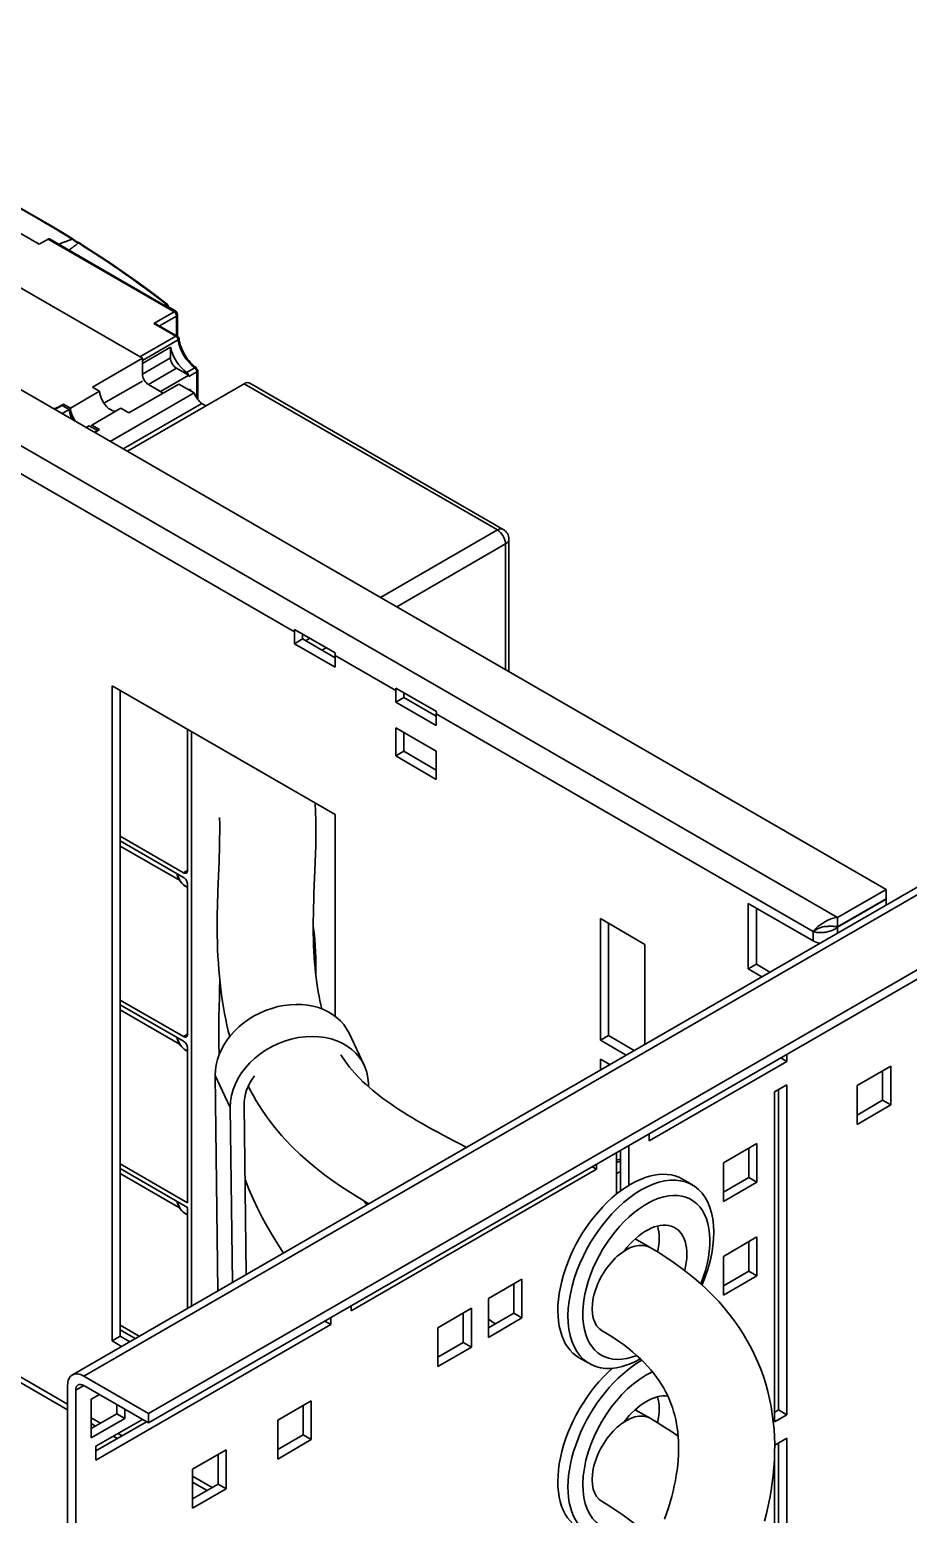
# Model space of a CAD drawing. Header units: millimetres. Extents: x -116965 to 323937, y 291661 to 566926.
# Drawn here: x -17663.4 to -17444.3, y 314131.2 to 314501.2 of the extents above; entities that cross this region are included whole.
import ezdxf

# ---------------------------------------------------------------- set-up
doc = ezdxf.new("R2010")
doc.units = ezdxf.units.MM
doc.layers.get('0').update_dxf_attribs({"lineweight": 18})
for name, color, linetype, lineweight in [('Symbols(Schneider)', 7, 'Continuous', 18), ('Visible Edges(Schneider)', 7, 'Continuous', 35), ('Visible Tangent Edges(Schneider)', 7, 'Continuous', 35)]:
    doc.layers.add(name, color=color, linetype=linetype, lineweight=lineweight)
doc.styles.add('schneder_1', font='micross.ttf')
doc.dimstyles.new('estilo_Schneider$7', dxfattribs={"dimscale": 5, "dimtxt": 3, "dimasz": 3, "dimexe": 2, "dimexo": 1, "dimgap": 0.3, "dimtad": 1, "dimtoh": 1, "dimrnd": 1e-08, "dimzin": 12, "dimtxsty": 'schneder_1', "dimblk": 'Filled-1', "dimcen": 0.09, "dimdle": 10, "dimclrd": 7, "dimclre": 7, "dimclrt": 7, "dimadec": 1, "dimazin": 3, "dimtfac": 0.5, "dimtdec": 3, "dimtmove": 0, "dimatfit": 3, "dimldrblk": 'Filled-1', "dimfxl": 1, "dimtolj": 1, "dimlwd": 15, "dimlwe": 25, "dimarcsym": 0})

# ---------------------------------------------------------------- blocks, each defined once
blk = doc.blocks.new('Filled-1')
at = {"color": 0}
for p, q in [((0, 0), (-1, 0.167)), ((-1, 0.167), (-1, -0.167)), ((-1, 0), (0, 0)), ((-1, -0.167), (0, 0))]:
    blk.add_line(p, q, dxfattribs=at)
at = {"color": 0, "flags": 128}
blk.add_lwpolyline([(-1, -0.167), (0, 0), (-1, 0.167), (-1, -0.167)], dxfattribs=at)
at = {"color": 0}
blk.add_solid([(-1, -0.167), (0, 0), (-1, 0.167), (-1, -0.167)], dxfattribs=at)

msp = doc.modelspace()

# ---------------------------------------------------------------- linework, layer by layer
at = {"layer": 'Visible Edges(Schneider)'}
for p, q in [((-17449.871435, 314286.95421), (-18057.983267, 314638.04774)), ((-17635.285027, 314419.315174), (-17721.34822, 314469.003782)), ((-17668.068389, 314451.827011), (-17660.997321, 314447.744528)), ((-17660.997321, 314447.744528), (-17658.774986, 314449.027594)), ((-17658.417843, 314449.062972), (-17627.002099, 314430.925084)), ((-17629.215276, 314432.76051), (-17629.669374, 314432.528194)), ((-17629.263572, 314432.423919), (-17627.045214, 314431.143149)), ((-17628.808204, 314432.405885), (-17628.808204, 314432.161012)), ((-17631.656077, 314427.779941), (-17626.599048, 314424.860264)), ((-17626.543941, 314430.131531), (-17626.543941, 314424.825585)), ((-17626.528171, 314430.247604), (-17626.528171, 314424.814551)), ((-17647.713355, 314412.139675), (-17635.285027, 314419.315174)), ((-17635.285027, 314418.033824), (-17628.268379, 314422.084888)), ((-17635.285027, 314415.395425), (-17635.285027, 314419.315174)), ((-17628.268379, 314419.458649), (-17628.268379, 314422.084888)), ((-17623.771431, 314415.112804), (-17626.753221, 314416.834342)), ((-17621.493178, 314416.26773), (-17621.493178, 314409.072874)), ((-17647.713355, 314412.139675), (-17645.94149, 314411.116688)), ((-17644.863131, 314408.128091), (-17635.288902, 314413.655774)), ((-17609.881147, 314412.986451), (-17639.023413, 314396.161156)), ((-17638.621982, 314405.724336), (-17626.193654, 314412.899835)), ((-17630.743253, 314411.031343), (-17633.77371, 314412.780978)), ((-17630.082736, 314410.654472), (-17633.769834, 314412.783216)), ((-17630.743253, 314411.031343), (-17623.722693, 314415.084665)), ((-17622.373913, 314410.694508), (-17626.193654, 314412.899835)), ((-17623.722693, 314415.084665), (-17623.771431, 314415.112804)), ((-17623.722693, 314415.084665), (-17623.722693, 314414.809701)), ((-17545.318043, 314376.677932), (-17608.452577, 314413.127962)), ((-17645.941502, 314411.116695), (-17653.21501, 314406.91732)), ((-17650.381217, 314408.553417), (-17650.381203, 314408.553419)), ((-17622.373913, 314410.694508), (-17643.284916, 314398.621536)), ((-17623.217616, 314411.293812), (-17623.621665, 314411.52708)), ((-17623.217616, 314411.181619), (-17623.217616, 314411.293812)), ((-17657.256738, 314406.688171), (-17656.552669, 314407.094668)), ((-17655.269849, 314407.578849), (-17657.064833, 314406.577362)), ((-17656.463733, 314407.043321), (-17656.552669, 314407.094668)), ((-17656.552669, 314407.094668), (-17656.552669, 314406.863625)), ((-17654.948492, 314407.918146), (-17656.463733, 314407.043321)), ((-17653.520032, 314406.568591), (-17655.284825, 314405.549687)), ((-17653.520016, 314406.568581), (-17655.269849, 314407.578849)), ((-17655.098635, 314405.657181), (-17655.09863, 314405.657167)), ((-17653.21501, 314406.91732), (-17654.948492, 314407.918146)), ((-17654.948492, 314407.393313), (-17654.948492, 314407.918146)), ((-17647.917853, 314402.692572), (-17640.644347, 314406.891949)), ((-17640.644347, 314406.891949), (-17638.621982, 314405.724336)), ((-17649.297271, 314402.09277), (-17648.542638, 314402.528458)), ((-17646.501079, 314401.349762), (-17648.542638, 314402.528458)), ((-17645.93389, 314401.547131), (-17647.917853, 314402.692572)), ((-17646.501079, 314401.349762), (-17647.255721, 314400.914081)), ((-17645.93389, 314401.547131), (-17647.143043, 314400.849026)), ((-17543.889172, 314341.235376), (-17543.889451, 314374.203586)), ((-17308.276764, 314364.804407), (-17652.738782, 314165.929169)), ((-17289.25718, 314355.189996), (-17633.719198, 314156.314757)), ((-17289.25718, 314352.857149), (-17633.719198, 314153.98191)), ((-17597.353706, 314348.191454), (-17597.353706, 314351.107513)), ((-17595.333401, 314349.357878), (-17597.353706, 314348.191454)), ((-17597.31132, 314351.715197), (-17587.209795, 314345.883078)), ((-17595.333401, 314350.573245), (-17595.333401, 314349.357878)), ((-17595.333401, 314349.357878), (-17587.252181, 314344.692183)), ((-17587.252181, 314342.359335), (-17597.353706, 314348.191454)), ((-17587.252181, 314345.275395), (-17587.252181, 314342.359335)), ((-17642.810571, 314174.394325), (-17642.810571, 314337.693641)), ((-17642.810571, 314337.693641), (-17587.252181, 314305.616989)), ((-17640.790266, 314336.527217), (-17640.790266, 314175.560748)), ((-17572.099893, 314333.611158), (-17572.099893, 314336.527217)), ((-17570.079588, 314334.777582), (-17572.099893, 314333.611158)), ((-17572.057507, 314337.134901), (-17561.955981, 314331.302782)), ((-17570.079588, 314335.992948), (-17570.079588, 314334.777582)), ((-17570.079588, 314334.777582), (-17561.998367, 314330.111887)), ((-17561.998367, 314327.779039), (-17572.099893, 314333.611158)), ((-17561.998367, 314330.695099), (-17561.998367, 314327.779039)), ((-17624.022953, 314291.678918), (-17624.02325, 314326.846776)), ((-17572.099893, 314320.197285), (-17572.099893, 314327.195828)), ((-17572.099893, 314327.195828), (-17561.998367, 314321.363709)), ((-17623.013097, 314326.263564), (-17623.01189, 314183.091998)), ((-17570.079588, 314326.029404), (-17570.079588, 314321.363709)), ((-17570.079588, 314321.363709), (-17572.099893, 314320.197285)), ((-17561.998367, 314314.365167), (-17572.099893, 314320.197285)), ((-17570.079588, 314321.363709), (-17561.998367, 314316.698014)), ((-17561.998367, 314321.363709), (-17561.998367, 314314.365167)), ((-17653.922249, 314157.198159), (-17909.656109, 314304.846172)), ((-17587.252181, 314305.616989), (-17587.252181, 314255.3537)), ((-17640.790266, 314300.192919), (-17625.033096, 314291.09569)), ((-17625.033086, 314289.92926), (-17640.790266, 314299.026495)), ((-17625.991872, 314289.208949), (-17640.790266, 314297.752752)), ((-17624.477874, 314287.704711), (-17624.376859, 314287.646391)), ((-17624.37685, 314287.646406), (-17624.022922, 314287.43765)), ((-17624.022609, 314250.853891), (-17624.022924, 314288.17963)), ((-17461.993266, 314279.955668), (-17449.871435, 314286.95421)), ((-17449.871435, 314286.95421), (-17449.871435, 314284.621363)), ((-17484.216621, 314267.125008), (-17484.216621, 314283.454939)), ((-17484.216621, 314283.454939), (-17468.054181, 314274.12355)), ((-17449.871435, 314284.621363), (-17461.993266, 314277.622821)), ((-17461.993266, 314277.506178), (-17449.871435, 314284.504721)), ((-17449.97245, 314284.563042), (-17449.871435, 314284.504721)), ((-17449.871435, 314284.504721), (-17449.871435, 314283.054686)), ((-17521.087189, 314249.337046), (-17521.087189, 314279.664062)), ((-17521.087189, 314279.664062), (-17509.975511, 314273.248732)), ((-17482.196316, 314282.288516), (-17482.196316, 314268.291431)), ((-17461.993266, 314279.955668), (-17461.993266, 314277.622821)), ((-17519.066884, 314278.497639), (-17519.066884, 314250.50347)), ((-17468.054181, 314276.456397), (-17466.953204, 314277.092047)), ((-17462.274071, 314277.668307), (-17461.993266, 314277.506184)), ((-17509.975511, 314273.248732), (-17509.975511, 314248.353581)), ((-17484.216621, 314267.125008), (-17482.196316, 314268.291431)), ((-17482.196316, 314268.291431), (-17478.819229, 314266.341669)), ((-17480.839534, 314265.175245), (-17484.216621, 314267.125008)), ((-17640.790266, 314259.36809), (-17625.032752, 314250.270662)), ((-17625.032742, 314249.104232), (-17640.790266, 314258.201666)), ((-17625.991916, 314248.383742), (-17640.790266, 314256.927648)), ((-17579.99514, 314243.111831), (-17583.760473, 314251.096184)), ((-17519.066884, 314250.50347), (-17521.087189, 314249.337046)), ((-17514.679645, 314245.637649), (-17521.087189, 314249.337046)), ((-17519.066884, 314250.50347), (-17512.659339, 314246.804072)), ((-17624.477941, 314246.879503), (-17624.376926, 314246.821181)), ((-17624.376907, 314246.821188), (-17624.022585, 314246.614795)), ((-17624.022255, 314208.862433), (-17624.022579, 314247.354602)), ((-17474.620172, 314245.837775), (-17474.620172, 314244.08814)), ((-17521.087189, 314241.938251), (-17521.087189, 314244.671352)), ((-17521.087189, 314244.671352), (-17518.720255, 314243.304801)), ((-17519.066884, 314243.504928), (-17519.066884, 314243.104675)), ((-17474.620172, 314244.08814), (-17508.965359, 314224.258937)), ((-17476.135401, 314244.962958), (-17474.620172, 314244.08814)), ((-17457.094026, 314238.051897), (-17448.70976, 314242.892556)), ((-17450.730065, 314234.377663), (-17450.730065, 314241.726132)), ((-17448.70976, 314242.892556), (-17448.70976, 314233.211239)), ((-17617.136433, 314240.596766), (-17616.454358, 314186.87799)), ((-17578.92503, 314238.548417), (-17578.915048, 314237.763294)), ((-17477.65063, 314236.506386), (-17474.620172, 314238.256021)), ((-17474.620172, 314238.256021), (-17474.620172, 314156.023151)), ((-17457.094026, 314228.370581), (-17457.094026, 314238.051897)), ((-17477.65063, 314154.273516), (-17477.65063, 314236.506386)), ((-17476.640477, 314157.189575), (-17476.640477, 314237.089598)), ((-17457.094026, 314230.703428), (-17450.730065, 314234.377663)), ((-17450.730065, 314234.377663), (-17448.70976, 314233.211239)), ((-17612.817068, 314188.977981), (-17613.371101, 314232.612413)), ((-17609.389211, 314190.957055), (-17609.926155, 314233.188779)), ((-17448.70976, 314233.211239), (-17457.094026, 314228.370581)), ((-17508.965359, 314224.258937), (-17508.965359, 314226.008573)), ((-17490.42906, 314218.805906), (-17482.044794, 314223.646565)), ((-17482.044794, 314223.646565), (-17482.044794, 314213.965248)), ((-17517.046579, 314211.027544), (-17517.046579, 314221.342878)), ((-17517.046579, 314219.487303), (-17516.036427, 314219.74121)), ((-17516.036427, 314211.807998), (-17516.036427, 314221.92609)), ((-17514.016122, 314223.092513), (-17514.016122, 314213.16981)), ((-17484.065099, 314215.131672), (-17484.065099, 314222.480141)), ((-17640.790266, 314218.543261), (-17624.022255, 314208.862433)), ((-17624.022245, 314207.696004), (-17640.790266, 314217.376837)), ((-17625.991891, 314207.559134), (-17640.790266, 314216.10298)), ((-17522.097342, 314217.229031), (-17583.211571, 314181.944715)), ((-17523.134656, 314217.827925), (-17522.097342, 314217.229031)), ((-17522.097342, 314218.426819), (-17522.097342, 314217.229031)), ((-17490.42906, 314209.12459), (-17490.42906, 314218.805906)), ((-17498.128521, 314213.285087), (-17500.653902, 314214.743116)), ((-17490.42906, 314211.457437), (-17484.065099, 314215.131672)), ((-17482.044794, 314213.965248), (-17490.42906, 314209.12459)), ((-17484.065099, 314215.131672), (-17482.044794, 314213.965248)), ((-17579.95069, 314209.269378), (-17579.298883, 314208.329743)), ((-17624.477902, 314206.054896), (-17624.376886, 314205.996575)), ((-17624.376898, 314205.996587), (-17624.022219, 314205.791913)), ((-17624.022032, 314182.508792), (-17624.022245, 314207.696004)), ((-17512.414654, 314199.835485), (-17508.692106, 314197.686272)), ((-17490.42906, 314195.477433), (-17482.044794, 314200.318091)), ((-17484.065099, 314191.803198), (-17484.065099, 314199.151667)), ((-17482.044794, 314200.318091), (-17482.044794, 314190.636774)), ((-17490.42906, 314185.796116), (-17490.42906, 314195.477433)), ((-17490.42906, 314188.128963), (-17484.065099, 314191.803198)), ((-17482.044794, 314190.636774), (-17490.42906, 314185.796116)), ((-17484.065099, 314191.803198), (-17482.044794, 314190.636774)), ((-17549.017907, 314184.97962), (-17540.633641, 314189.820278)), ((-17542.653946, 314181.305385), (-17542.653946, 314188.653854)), ((-17540.633641, 314189.820278), (-17540.633641, 314180.138961)), ((-17583.211571, 314181.944715), (-17583.211571, 314183.142502)), ((-17561.644814, 314177.689471), (-17553.260548, 314182.53013)), ((-17553.260548, 314182.53013), (-17553.260548, 314172.848813)), ((-17549.017907, 314175.298303), (-17549.017907, 314184.97962)), ((-17589.777562, 314179.351625), (-17588.262334, 314178.476807)), ((-17588.262334, 314180.226443), (-17588.262334, 314178.476807)), ((-17555.280853, 314174.015237), (-17555.280853, 314181.363706)), ((-17549.017909, 314179.843003), (-17547.285697, 314178.631267)), ((-17549.017907, 314177.63115), (-17542.653946, 314181.305385)), ((-17540.633641, 314180.138961), (-17549.017907, 314175.298303)), ((-17542.653946, 314181.305385), (-17540.633641, 314180.138961)), ((-17588.262334, 314178.476807), (-17646.851181, 314144.650521)), ((-17640.790266, 314175.560748), (-17642.810571, 314174.394325)), ((-17640.790266, 314178.301643), (-17636.0496, 314175.564672)), ((-17637.059763, 314174.981455), (-17640.790266, 314177.13522)), ((-17640.790266, 314175.560748), (-17638.423331, 314174.194198)), ((-17561.644814, 314168.008155), (-17561.644814, 314177.689471)), ((-17640.443636, 314173.027774), (-17642.810571, 314174.394325)), ((-17561.644814, 314170.341002), (-17555.280853, 314174.015237)), ((-17553.260548, 314172.848813), (-17561.644814, 314168.008155)), ((-17555.280853, 314174.015237), (-17553.260548, 314172.848813)), ((-17523.842807, 314168.746637), (-17526.368188, 314170.204667)), ((-17649.881639, 314165.646147), (-17633.719198, 314156.314757)), ((-17653.922249, 313991.241998), (-17653.922249, 314163.3133)), ((-17651.901944, 314162.146876), (-17651.901944, 313992.411493)), ((-17633.719198, 314153.98191), (-17649.881639, 314163.3133)), ((-17648.012857, 314159.90151), (-17645.992551, 314161.067934)), ((-17648.012857, 314150.220194), (-17648.012857, 314159.90151)), ((-17641.648896, 314156.227276), (-17641.648896, 314158.560123)), ((-17639.62859, 314157.393699), (-17639.62859, 314155.060852)), ((-17601.54584, 314154.652604), (-17593.161573, 314159.493262)), ((-17595.181879, 314150.978369), (-17595.181879, 314158.326838)), ((-17593.161573, 314159.493262), (-17593.161573, 314149.811945)), ((-17512.414654, 314157.261021), (-17508.692106, 314155.111807)), ((-17477.65063, 314156.606363), (-17476.640477, 314157.189575)), ((-17476.640477, 314157.189575), (-17474.620172, 314156.023151)), ((-17648.012857, 314152.553041), (-17641.648896, 314156.227276)), ((-17639.62859, 314155.060852), (-17648.012857, 314150.220194)), ((-17646.944762, 314153.169705), (-17648.012857, 314153.78637)), ((-17646.851181, 314148.149792), (-17635.234427, 314154.856728)), ((-17646.851181, 314146.983368), (-17634.224274, 314154.273516)), ((-17641.648896, 314156.227276), (-17639.62859, 314155.060852)), ((-17633.719198, 314156.314757), (-17633.719198, 314153.98191)), ((-17601.54584, 314144.971287), (-17601.54584, 314154.652604)), ((-17474.620172, 314156.023151), (-17477.65063, 314154.273516)), ((-17641.540446, 314150.049522), (-17642.550599, 314150.632734)), ((-17601.54584, 314147.304134), (-17595.181879, 314150.978369)), ((-17593.161573, 314149.811945), (-17601.54584, 314144.971287)), ((-17595.181879, 314150.978369), (-17593.161573, 314149.811945)), ((-17477.630473, 314148.453035), (-17474.620172, 314150.191033)), ((-17474.620172, 314150.191033), (-17474.620172, 314121.55403)), ((-17646.851181, 314144.650521), (-17646.851181, 314148.149792)), ((-17622.759043, 314142.405155), (-17614.374777, 314147.245813)), ((-17616.395082, 314138.73092), (-17616.395082, 314146.07939)), ((-17614.374777, 314147.245813), (-17614.374777, 314137.564497)), ((-17477.65063, 314126.237529), (-17477.65063, 314146.120498)), ((-17476.640477, 314124.740593), (-17476.640477, 314149.024609)), ((-17622.759043, 314132.723838), (-17622.759043, 314142.405155)), ((-17619.165567, 314137.13138), (-17622.759043, 314139.206074)), ((-17622.759043, 314135.056686), (-17616.395082, 314138.73092)), ((-17616.395082, 314138.73092), (-17614.374777, 314137.564497)), ((-17614.374777, 314137.564497), (-17622.759043, 314132.723838))]:
    msp.add_line(p, q, dxfattribs=at)
at = {"layer": 'Visible Edges(Schneider)', "flags": 128}
for points in [[(-17698.44335, 314472.959418), (-17695.361019, 314471.596835), (-17692.305382, 314470.215562), (-17689.276837, 314468.815787), (-17686.275784, 314467.397684), (-17683.302603, 314465.961439), (-17680.357692, 314464.507232), (-17677.441429, 314463.035259), (-17674.554191, 314461.545709), (-17671.69636, 314460.038777), (-17668.868303, 314458.514649), (-17666.070391, 314456.973532), (-17663.302993, 314455.415614), (-17660.566459, 314453.841109), (-17657.861155, 314452.250212), (-17655.187425, 314450.643133), (-17652.545622, 314449.02008)], [(-17652.750242, 314449.001689), (-17652.885011, 314448.957413), (-17653.020239, 314448.91234), (-17653.155939, 314448.866489), (-17653.292134, 314448.819871), (-17653.428833, 314448.772505), (-17653.566058, 314448.724403), (-17653.703829, 314448.675586), (-17653.842152, 314448.626076), (-17653.981052, 314448.575882), (-17654.120542, 314448.525021), (-17654.26064, 314448.47351), (-17654.401364, 314448.421365), (-17654.542727, 314448.36861), (-17654.684752, 314448.315247), (-17654.827445, 314448.261291), (-17654.970809, 314448.206755), (-17655.11486, 314448.151625), (-17655.259605, 314448.095911), (-17655.405045, 314448.039626), (-17655.551192, 314447.982758), (-17655.698057, 314447.925315), (-17655.845643, 314447.86731), (-17655.993956, 314447.808734), (-17656.143012, 314447.749597)], [(-17652.743649, 314449.004941), (-17652.733537, 314449.009653), (-17652.723369, 314449.014023), (-17652.713175, 314449.018037), (-17652.702966, 314449.021687), (-17652.69277, 314449.024967), (-17652.682611, 314449.027867), (-17652.672495, 314449.030386), (-17652.66246, 314449.032513), (-17652.652515, 314449.034241), (-17652.642687, 314449.035558), (-17652.632998, 314449.036466), (-17652.623461, 314449.036956), (-17652.614105, 314449.037016), (-17652.604951, 314449.036636), (-17652.596007, 314449.035805), (-17652.587278, 314449.034514), (-17652.578771, 314449.032739), (-17652.570483, 314449.030474), (-17652.562422, 314449.027705), (-17652.554586, 314449.024422), (-17652.546981, 314449.020609), (-17652.539606, 314449.016257), (-17652.532468, 314449.011351), (-17652.525564, 314449.00588)], [(-17652.525468, 314449.006014), (-17652.150615, 314448.70746), (-17651.774765, 314448.451095), (-17651.404413, 314448.240487), (-17651.045003, 314448.078195)], [(-17651.245529, 314448.058224), (-17651.331932, 314447.986647), (-17651.419485, 314447.915038), (-17651.508182, 314447.843373), (-17651.598004, 314447.77164), (-17651.688948, 314447.699804), (-17651.781, 314447.627851), (-17651.874149, 314447.555747), (-17651.96838, 314447.483489), (-17652.063687, 314447.411041), (-17652.160055, 314447.338387), (-17652.257472, 314447.265499), (-17652.355933, 314447.192363), (-17652.455424, 314447.118948), (-17652.555927, 314447.045239), (-17652.657443, 314446.971225), (-17652.759963, 314446.89689), (-17652.863484, 314446.822242), (-17652.968002, 314446.747269), (-17653.073509, 314446.671972), (-17653.179999, 314446.596346), (-17653.287475, 314446.520389), (-17653.395927, 314446.444094), (-17653.505349, 314446.367458), (-17653.61574, 314446.290481)], [(-17651.013592, 314448.062735), (-17651.020657, 314448.066947), (-17651.027932, 314448.070842), (-17651.035423, 314448.074421), (-17651.043134, 314448.077677), (-17651.051067, 314448.080605), (-17651.059231, 314448.083211), (-17651.06762, 314448.08549), (-17651.076248, 314448.08744), (-17651.085133, 314448.08901), (-17651.094286, 314448.090146), (-17651.103682, 314448.090854), (-17651.113298, 314448.091139), (-17651.123113, 314448.090993), (-17651.133099, 314448.090429), (-17651.143235, 314448.089445), (-17651.153498, 314448.088045), (-17651.163862, 314448.086232), (-17651.174309, 314448.084004), (-17651.184804, 314448.081375), (-17651.195339, 314448.07833), (-17651.205876, 314448.074887), (-17651.2164, 314448.071045), (-17651.226884, 314448.066803), (-17651.237304, 314448.062162)], [(-17651.013759, 314448.062425), (-17648.111182, 314446.21345), (-17645.249909, 314444.345112), (-17642.43041, 314442.457703), (-17639.653142, 314440.551538), (-17636.918566, 314438.626927), (-17634.227126, 314436.684177), (-17631.579261, 314434.723602), (-17628.975414, 314432.745526)], [(-17629.441199, 314432.495818), (-17629.449891, 314432.498128), (-17629.458593, 314432.500337), (-17629.467318, 314432.502455), (-17629.47607, 314432.504477), (-17629.484866, 314432.506412), (-17629.493707, 314432.508268), (-17629.502601, 314432.510044), (-17629.511563, 314432.511747), (-17629.520599, 314432.513377), (-17629.529717, 314432.514937), (-17629.538922, 314432.516425), (-17629.548226, 314432.517836), (-17629.557638, 314432.519171), (-17629.567158, 314432.520435), (-17629.576804, 314432.52161), (-17629.586579, 314432.52271), (-17629.59649, 314432.523721), (-17629.606535, 314432.524648), (-17629.616708, 314432.525488), (-17629.627007, 314432.526234), (-17629.637425, 314432.526881), (-17629.647962, 314432.527425), (-17629.658617, 314432.527865), (-17629.669375, 314432.528191)], [(-17629.263537, 314432.42398), (-17629.269782, 314432.42753), (-17629.276131, 314432.43104), (-17629.282583, 314432.434509), (-17629.289138, 314432.437932), (-17629.295805, 314432.441308), (-17629.302575, 314432.444644), (-17629.309453, 314432.447931), (-17629.316437, 314432.451174), (-17629.32353, 314432.454373), (-17629.330726, 314432.457521), (-17629.338026, 314432.460623), (-17629.345425, 314432.463671), (-17629.352922, 314432.466671), (-17629.360511, 314432.469612), (-17629.368196, 314432.472502), (-17629.375973, 314432.475335), (-17629.383841, 314432.478109), (-17629.391789, 314432.480829), (-17629.399828, 314432.483484), (-17629.407944, 314432.486079), (-17629.416145, 314432.488611), (-17629.424418, 314432.491079), (-17629.432772, 314432.493483), (-17629.441199, 314432.495818)], [(-17627.045221, 314431.143151), (-17626.837868, 314430.978868), (-17626.674095, 314430.760049), (-17626.566645, 314430.508878), (-17626.52818, 314430.247608)], [(-17626.543941, 314430.13153), (-17626.581206, 314430.384088), (-17626.669199, 314430.58825), (-17626.802007, 314430.766533), (-17627.002099, 314430.925083)], [(-17632.410002, 314427.973647), (-17632.373168, 314427.972326), (-17632.336695, 314427.970323), (-17632.300593, 314427.967651), (-17632.264886, 314427.964322), (-17632.229589, 314427.960351), (-17632.194713, 314427.955755), (-17632.160273, 314427.950549), (-17632.126293, 314427.944747), (-17632.09278, 314427.938358), (-17632.059749, 314427.931401), (-17632.027222, 314427.923895), (-17631.995209, 314427.915841), (-17631.963732, 314427.907262), (-17631.932801, 314427.89817), (-17631.902421, 314427.888556), (-17631.872613, 314427.878443), (-17631.843384, 314427.867825), (-17631.814746, 314427.856714), (-17631.78672, 314427.84511), (-17631.759303, 314427.833024), (-17631.732521, 314427.820454), (-17631.706378, 314427.807418), (-17631.68089, 314427.793915), (-17631.656069, 314427.779952)], [(-17626.148252, 314424.178956), (-17626.200846, 314424.386208), (-17626.289566, 314424.561863), (-17626.415819, 314424.719046), (-17626.59905, 314424.860264)], [(-17621.883588, 314417.017801), (-17622.266344, 314417.307759), (-17622.646118, 314417.63227), (-17623.019713, 314417.989116), (-17623.383948, 314418.375971), (-17623.735978, 314418.78998), (-17624.073095, 314419.228122), (-17624.392597, 314419.687335), (-17624.692105, 314420.164272), (-17624.969489, 314420.655389), (-17625.222635, 314421.157145), (-17625.449693, 314421.665843), (-17625.649209, 314422.177667), (-17625.819786, 314422.688779), (-17625.960209, 314423.195308), (-17626.069873, 314423.693332), (-17626.148252, 314424.178956)], [(-17621.70239, 314416.559336), (-17621.702896, 314416.567515), (-17621.703691, 314416.575593), (-17621.704784, 314416.5836), (-17621.706176, 314416.591528), (-17621.707881, 314416.599398), (-17621.709895, 314416.607213), (-17621.712236, 314416.614988), (-17621.714899, 314416.622722), (-17621.7179, 314416.630434), (-17621.721209, 314416.638084), (-17621.724817, 314416.645657), (-17621.728704, 314416.653124), (-17621.732842, 314416.660446), (-17621.73722, 314416.667607), (-17621.741811, 314416.674562), (-17621.746603, 314416.681301), (-17621.751574, 314416.687786), (-17621.756728, 314416.694032), (-17621.762075, 314416.700039), (-17621.767619, 314416.705826), (-17621.77337, 314416.711399), (-17621.779329, 314416.716764), (-17621.785504, 314416.721931), (-17621.7919, 314416.726914)], [(-17646.546572, 314401.193394), (-17646.544583, 314401.199788), (-17646.542599, 314401.20619), (-17646.540624, 314401.212597), (-17646.538659, 314401.219021), (-17646.536703, 314401.225456), (-17646.534752, 314401.2319), (-17646.532811, 314401.238354), (-17646.530879, 314401.244826), (-17646.528953, 314401.2513), (-17646.527036, 314401.257785), (-17646.525128, 314401.264287), (-17646.52323, 314401.270794), (-17646.521337, 314401.277316), (-17646.519454, 314401.283848), (-17646.51758, 314401.290392), (-17646.515711, 314401.296944), (-17646.513852, 314401.303507), (-17646.512002, 314401.310081), (-17646.510162, 314401.316667), (-17646.508327, 314401.323266), (-17646.506502, 314401.329871), (-17646.504686, 314401.336492), (-17646.502879, 314401.343125), (-17646.501078, 314401.34976)], [(-17592.180771, 314308.46249), (-17592.09351, 314306.296725), (-17592.043618, 314304.146985), (-17592.026403, 314302.016377), (-17592.037144, 314299.908073), (-17592.071064, 314297.825099), (-17592.12347, 314295.770562), (-17592.189605, 314293.747522), (-17592.264747, 314291.759106), (-17592.344195, 314289.808427), (-17592.423132, 314287.89849), (-17592.496896, 314286.032475), (-17592.560449, 314284.217119), (-17592.610755, 314282.459334), (-17592.646968, 314280.756273), (-17592.668229, 314279.104782), (-17592.673682, 314277.501708), (-17592.662488, 314275.943976), (-17592.633866, 314274.428474), (-17592.586922, 314272.952029), (-17592.522069, 314271.513867), (-17592.440694, 314270.115322), (-17592.343096, 314268.755778), (-17592.229555, 314267.434672), (-17592.100504, 314266.151488), (-17591.956116, 314264.905591), (-17591.796815, 314263.696469), (-17591.622891, 314262.5236), (-17591.434748, 314261.386394), (-17591.232751, 314260.284107), (-17591.017229, 314259.215836), (-17590.788528, 314258.180669), (-17590.546937, 314257.177684)], [(-17616.026379, 314304.866633), (-17615.99743, 314303.119322), (-17615.993798, 314301.342443), (-17616.011745, 314299.539356), (-17616.047717, 314297.713893), (-17616.159611, 314294.010847), (-17616.301388, 314290.263939), (-17616.444919, 314286.503694), (-17616.56213, 314282.760691), (-17616.602052, 314280.905227), (-17616.624826, 314279.065493), (-17616.62735, 314277.246082), (-17616.609816, 314275.454625), (-17616.572496, 314273.691856), (-17616.515157, 314271.957154), (-17616.437665, 314270.249838), (-17616.33973, 314268.569319), (-17616.221237, 314266.914909), (-17616.082013, 314265.286038), (-17615.921826, 314263.682041), (-17615.740445, 314262.10225), (-17615.537755, 314260.546018), (-17615.31335, 314259.012647), (-17615.066962, 314257.50189), (-17614.798398, 314256.013414), (-17614.507445, 314254.546942), (-17614.193815, 314253.102105), (-17613.857314, 314251.678704), (-17613.497674, 314250.27636)], [(-17468.054181, 314276.456402), (-17467.921109, 314276.616472), (-17467.775163, 314276.782925), (-17467.616273, 314276.954901), (-17467.444487, 314277.131435), (-17467.26058, 314277.310901), (-17467.064827, 314277.492228), (-17466.857379, 314277.674553), (-17466.638388, 314277.856944), (-17466.408, 314278.038516), (-17466.166365, 314278.218359), (-17465.9138, 314278.395473), (-17465.651979, 314278.567993), (-17465.381593, 314278.734839), (-17465.103017, 314278.895218), (-17464.816626, 314279.048314), (-17464.522792, 314279.193289), (-17464.221889, 314279.329373), (-17463.914398, 314279.455671), (-17463.601965, 314279.570944), (-17463.285418, 314279.674369), (-17462.965246, 314279.76529), (-17462.642646, 314279.842876), (-17462.318488, 314279.906522), (-17461.993266, 314279.955664)], [(-17592.673894, 314277.801797), (-17592.474913, 314276.150162), (-17592.319658, 314274.517243), (-17592.202234, 314272.905153), (-17592.114858, 314271.316874), (-17592.053194, 314269.753484), (-17592.014332, 314268.215018), (-17591.995402, 314266.70153), (-17591.993581, 314265.213049)], [(-17461.993266, 314277.506184), (-17462.198325, 314277.351484), (-17462.415047, 314277.205102), (-17462.642677, 314277.067263), (-17462.880465, 314276.938208), (-17463.127658, 314276.818184), (-17463.383505, 314276.707412), (-17463.646483, 314276.606443), (-17463.914781, 314276.515751), (-17464.187511, 314276.435368), (-17464.463786, 314276.365348), (-17464.742717, 314276.305745), (-17465.023419, 314276.256615), (-17465.304289, 314276.218095), (-17465.583329, 314276.190233), (-17465.859643, 314276.1729), (-17466.132345, 314276.165923), (-17466.400553, 314276.16915), (-17466.663381, 314276.182431), (-17466.919396, 314276.205568), (-17467.166739, 314276.238168), (-17467.404638, 314276.279885), (-17467.632344, 314276.330385), (-17467.849108, 314276.389328), (-17468.054181, 314276.456402)], [(-17465.187893, 314277.677052), (-17465.654475, 314277.605366), (-17466.11112, 314277.477526), (-17466.547162, 314277.302348), (-17466.953204, 314277.092051)], [(-17465.187894, 314277.677124), (-17465.181679, 314277.677649), (-17465.175447, 314277.678175), (-17465.169199, 314277.678702), (-17465.162936, 314277.67923), (-17465.156657, 314277.679759), (-17465.150362, 314277.680289), (-17465.144051, 314277.680799), (-17465.137724, 314277.681331), (-17465.131382, 314277.681843), (-17465.125023, 314277.682377), (-17465.118649, 314277.682891), (-17465.112259, 314277.683405), (-17465.105852, 314277.683921), (-17465.09943, 314277.684437), (-17465.092991, 314277.684933), (-17465.086536, 314277.685451), (-17465.080064, 314277.685971), (-17465.073577, 314277.686469), (-17465.067072, 314277.686969), (-17465.060551, 314277.68749), (-17465.054011, 314277.687991), (-17465.047455, 314277.688491), (-17465.040881, 314277.688969), (-17465.034288, 314277.689471)], [(-17461.993266, 314277.622829), (-17462.129481, 314277.646166), (-17462.26536, 314277.667048), (-17462.400878, 314277.685523), (-17462.536008, 314277.701705), (-17462.670724, 314277.715666), (-17462.805, 314277.727497), (-17462.93881, 314277.737269), (-17463.07213, 314277.745095), (-17463.204835, 314277.75105), (-17463.336345, 314277.755222), (-17463.466557, 314277.7577), (-17463.595463, 314277.758609), (-17463.723048, 314277.758077), (-17463.849304, 314277.756209), (-17463.974221, 314277.753108), (-17464.097785, 314277.748925), (-17464.219988, 314277.74372), (-17464.340817, 314277.737665), (-17464.460264, 314277.730818), (-17464.578318, 314277.723352), (-17464.694964, 314277.715328), (-17464.810045, 314277.706912), (-17464.923156, 314277.69825), (-17465.034288, 314277.689471)], [(-17615.992122, 314264.357389), (-17616.034538, 314262.18381), (-17616.089421, 314259.944478), (-17616.146336, 314257.653158), (-17616.194879, 314255.3236), (-17616.224686, 314252.969575), (-17616.225302, 314250.604771), (-17616.186325, 314248.242937), (-17616.097349, 314245.897867)], [(-17585.818475, 314245.734679), (-17584.751635, 314244.144887), (-17583.598305, 314242.620826), (-17582.349024, 314241.149181), (-17581.685483, 314240.428921), (-17580.994448, 314239.716903), (-17580.274724, 314239.011415), (-17579.525195, 314238.3109), (-17578.744645, 314237.613699), (-17577.931784, 314236.919069), (-17577.085976, 314236.226752), (-17576.206971, 314235.536003), (-17575.294402, 314234.846278), (-17574.34802, 314234.156875), (-17573.367477, 314233.467216), (-17572.352485, 314232.776624), (-17571.302754, 314232.08444), (-17570.217976, 314231.390065), (-17569.097823, 314230.692887), (-17567.9422, 314229.992271), (-17566.751588, 314229.287762), (-17565.526295, 314228.578604), (-17564.26659, 314227.863905), (-17562.972783, 314227.142977), (-17561.645143, 314226.414997), (-17560.283959, 314225.679175), (-17558.88952, 314224.934742), (-17557.462114, 314224.180932), (-17556.002032, 314223.416888), (-17554.509542, 314222.641832)], [(-17608.876067, 314237.939507), (-17608.23661, 314236.697158), (-17607.571952, 314235.477814), (-17606.882401, 314234.281607), (-17606.168188, 314233.10876), (-17605.429601, 314231.95933), (-17604.667085, 314230.833682), (-17603.881796, 314229.732217), (-17603.074464, 314228.654624), (-17602.245881, 314227.600558), (-17601.396779, 314226.56953), (-17600.527889, 314225.56125), (-17599.639983, 314224.575274), (-17597.810126, 314222.668674), (-17595.913122, 314220.84667), (-17593.955023, 314219.106061), (-17591.94155, 314217.440671), (-17589.87542, 314215.842547), (-17587.758675, 314214.30437), (-17585.593223, 314212.818809), (-17583.381145, 314211.378477), (-17581.124386, 314209.976045), (-17578.823948, 314208.603903)], [(-17609.690335, 314214.64109), (-17608.716034, 314212.224093), (-17607.675937, 314209.843392), (-17606.570601, 314207.499201), (-17605.401086, 314205.191529), (-17604.16851, 314202.919999), (-17602.873971, 314200.684243), (-17601.518528, 314198.483805), (-17600.103261, 314196.31833)], [(-17616.644362, 314201.842985), (-17616.652667, 314200.447838), (-17616.608892, 314199.046496)], [(-17508.692112, 314197.686267), (-17506.702762, 314196.502186), (-17504.774893, 314195.282207), (-17502.908717, 314194.026165), (-17501.104447, 314192.733803), (-17499.362351, 314191.404944), (-17497.682604, 314190.03931), (-17496.065552, 314188.636677), (-17494.511967, 314187.197224), (-17493.022637, 314185.721408), (-17491.59843, 314184.20975), (-17490.240174, 314182.662863), (-17488.948698, 314181.08118), (-17487.725505, 314179.465124), (-17486.571789, 314177.816053), (-17485.487782, 314176.135857), (-17484.473753, 314174.426628), (-17483.529933, 314172.690168), (-17482.656573, 314170.928623), (-17481.853924, 314169.143829), (-17481.122255, 314167.337789), (-17480.461797, 314165.51246), (-17479.872801, 314163.669856), (-17479.355517, 314161.811967), (-17478.909078, 314159.942053), (-17478.531828, 314158.062228), (-17478.222301, 314156.17376), (-17477.978996, 314154.277872), (-17477.800447, 314152.375877), (-17477.685172, 314150.468966), (-17477.631667, 314148.558405), (-17477.638449, 314146.645431), (-17477.704015, 314144.731333), (-17477.82692, 314142.817391), (-17478.005642, 314140.904729), (-17478.238591, 314138.994363), (-17478.52388, 314137.085827), (-17478.860188, 314135.17916), (-17479.246195, 314133.27449), (-17479.680534, 314131.372028), (-17480.161923, 314129.471813)], [(-17520.666384, 314176.946199), (-17519.229769, 314176.091273), (-17517.864673, 314175.227715), (-17516.569382, 314174.356314), (-17515.342201, 314173.477694), (-17514.181395, 314172.592611), (-17513.085326, 314171.701789), (-17512.052242, 314170.805882), (-17511.080427, 314169.905637), (-17510.168206, 314169.001755), (-17509.313863, 314168.094914), (-17508.515529, 314167.185904), (-17507.769833, 314166.275047), (-17507.074695, 314165.361387), (-17506.428456, 314164.443766), (-17505.82946, 314163.521118), (-17505.276108, 314162.592318), (-17504.766743, 314161.656166), (-17504.299688, 314160.711626), (-17503.873345, 314159.757508), (-17503.486095, 314158.792656), (-17503.136223, 314157.816012), (-17502.82215, 314156.826398), (-17502.542796, 314155.822101), (-17502.298527, 314154.80095), (-17502.089479, 314153.76198), (-17501.915805, 314152.704321), (-17501.777563, 314151.627095), (-17501.67485, 314150.529379), (-17501.6078, 314149.410294), (-17501.576491, 314148.268995), (-17501.581135, 314147.104558), (-17501.622463, 314145.916895), (-17501.700841, 314144.706349), (-17501.816521, 314143.4732), (-17501.969791, 314142.217792), (-17502.160883, 314140.940436), (-17502.390046, 314139.641478), (-17502.65757, 314138.321196), (-17502.963725, 314136.979945), (-17503.308741, 314135.618148), (-17503.6926, 314134.236773), (-17504.115109, 314132.836554), (-17504.576037, 314131.418137), (-17505.075152, 314129.982366)], [(-17508.692112, 314155.111785), (-17506.895992, 314154.046985), (-17505.128772, 314152.943674), (-17503.390761, 314151.802964), (-17501.682403, 314150.626024)], [(-17520.666384, 314134.371717), (-17518.879049, 314133.301911), (-17517.123235, 314132.175328), (-17515.400446, 314130.994038), (-17513.712144, 314129.7602), (-17512.059814, 314128.475825), (-17510.444978, 314127.143084), (-17508.869081, 314125.764034), (-17507.333645, 314124.340755)]]:
    msp.add_lwpolyline(points, dxfattribs=at)
at = {"layer": 'Visible Edges(Schneider)'}
for centre, radius, start, end in [((-17629.236775, 314432.405885), 0.428571, 0.00000085, 52.42028094), ((-17546.746593, 314374.203562), 2.857143, 0.00048329, 60.00048329)]:
    msp.add_arc(centre, radius, start, end, dxfattribs=at)
for centre, major_axis, ratio, start_param, end_param in [((-17658.774986, 314448.444383), (0.357143, 0.61859), 0.5773502694, 0, 0.7853981632), ((-17623.722693, 314420.916784), (-3.335714, 5.777627), 0.5773502692, 1.0560477409, 2.2420950888), ((-17626.75315, 314418.583936), (1.071429, -1.855769), 0.5773502692, 3.9270509629, 5.4977404898), ((-17624.328784, 314415.159628), (-0.428571, 0.742307), 0.5773502692, 4.3307612079, 5.3836877423), ((-17622.296978, 314416.435295), (0.41339, 0.582506), 0.5078636991, 5.5487052573, 7.1194801026), ((-17622.308479, 314416.326051), (0.428571, -0.742307), 0.5773502692, 0.7853981637, 2.2420950887), ((-17622.207464, 314416.26773), (0.714286, 0), 0.577350269, 5.4977871436, 7.0685834704), ((-17633.77371, 314414.530614), (-1.071429, 1.855769), 0.5773502692, 0.7923842594, 2.3561944905), ((-17609.881127, 314410.653592), (1.428551, 2.47437), 0.5773558925, 0, 0.7853932934), ((-17643.167706, 314409.6902), (1.964286, -3.402243), 0.5773502692, 3.9815605712, 5.3093642017), ((-17623.621677, 314411.060503), (0.285714, 0.494872), 0.5773502694, 5.4978385159, 7.2869746759), ((-17620.132575, 314410.743842), (1.785649, -3.092834), 0.5773502692, 4.405771744, 5.367988883), ((-17650.89801, 314405.230068), (1.857143, -3.216666), 0.5773502692, 3.9848261515, 4.7449454672), ((-17650.441226, 314405.490831), (-1.964286, 3.402243), 0.5773502692, 0.8399685697, 1.8079775388), ((-17643.167706, 314409.6902), (1.964286, -3.402243), 0.5773502692, 5.3093642017, 5.9292312743), ((-17620.132567, 314410.743909), (1.785692, -3.09291), 0.5773502692, 5.367988883, 5.812862629), ((-17650.441226, 314405.490831), (1.964286, -3.402243), 0.5773502692, 0.1644565545, 0.3539568028), ((-17594.323249, 314352.857149), (2.142857, 3.711537), 0.5773502692, 2.188746411, 2.3561944902), ((-17584.221723, 314347.02503), (-2.142857, -3.711537), 0.5773502692, 5.3303390646, 5.4977871438), ((-17569.069435, 314338.276853), (2.142857, 3.711537), 0.5773502692, 2.188746411, 2.3561944902), ((-17558.96791, 314332.444734), (-2.142857, -3.711537), 0.5773502692, 5.3303390646, 5.4977871438), ((-17618.490759, 314298.074763), (-5.987115, -10.370052), 0.5773520644, 5.7521759062, 6.2831853072), ((-17625.033106, 314292.262119), (0.714286, -1.237179), 0.5773502692, 5.4977968837, 7.0685932105), ((-17625.033076, 314288.762831), (-0.714286, 1.237179), 0.5773502692, 3.9270005569, 5.4977968837), ((-17465.023723, 314275.873185), (4.285714, 0), 0.5773502692, 3.926990817, 4.3911993717), ((-17599.911717, 314243.479436), (16.151244, 7.616748), 0.786228115, 0, 2.7972361278), ((-17618.490759, 314257.249515), (-5.987182, -10.370013), 0.577347737, 5.7521198482, 6.2831853072), ((-17625.032761, 314251.437091), (0.714286, -1.237179), 0.5773502692, 5.4977968837, 7.0685932105), ((-17625.032732, 314247.937803), (-0.714286, 1.237179), 0.5773502692, 3.9270005569, 5.4977968837), ((-17596.146385, 314235.495083), (-16.151244, -7.616748), 0.786228115, 2.8090002906, 5.9388287814), ((-17596.146385, 314235.495083), (-12.920996, -6.093399), 0.786228115, 5.3051040669, 5.9388431622), ((-17513.511045, 314192.473892), (-12.857143, -22.269225), 0.5773502692, 3.1415926536, 6.2831853072), ((-17510.985664, 314191.015862), (-12.857143, -22.269225), 0.5773502692, 1.778829143, 7.061204196), ((-17517.551655, 314194.806739), (12.857143, 22.269225), 0.5773502692, 0.7019680768, 0.7576168121), ((-17509.628486, 314190.232295), (-11.194947, -19.390216), 0.5773502692, 1.8143449642, 6.9167958131), ((-17618.490759, 314216.424932), (-5.987143, -10.370036), 0.5773502706, 5.7521526687, 6.2831853072), ((-17509.628486, 314190.232295), (7.142857, 12.371791), 0.5773502692, 5.1669092809, 7.6478625365), ((-17516.541503, 314194.223527), (-7.142857, -12.371791), 0.5773502692, 2.0746203936, 2.6364741332), ((-17510.985664, 314148.441398), (-12.857143, -22.269225), 0.5773502692, 3.913532157, 7.0745024022), ((-17649.881639, 314160.980452), (-2.857143, 4.948717), 0.5773502692, 5.4977871438, 7.0685834706), ((-17649.881639, 314160.980452), (-1.428571, 2.474358), 0.5773502692, 5.4977871438, 7.0685834706), ((-17513.511045, 314149.899427), (-12.857143, -22.269225), 0.5773502692, 4.1806436317, 6.2831853072), ((-17509.628486, 314147.657831), (-11.194947, -19.390216), 0.5773502692, 3.8321657128, 6.9294847064), ((-17509.628486, 314147.657831), (7.142857, 12.371791), 0.5773502692, 0.2257343817, 1.3646772293), ((-17516.541503, 314151.649063), (-7.142857, -12.371791), 0.5773502692, 2.0746976704, 2.6364741332)]:
    msp.add_ellipse(centre, major_axis=major_axis, ratio=ratio, start_param=start_param, end_param=end_param, dxfattribs=at)
at = {"layer": 'Visible Tangent Edges(Schneider)'}
for p, q in [((-18070.105097, 314631.049198), (-17461.993266, 314279.955668)), ((-17658.774986, 314449.027594), (-17627.359242, 314430.889706)), ((-17597.353706, 314351.107513), (-17764.028876, 314447.337467)), ((-17627.359242, 314430.889706), (-17632.410004, 314427.973647)), ((-17629.669374, 314432.528194), (-17627.246281, 314431.129221)), ((-17627.300978, 314431.097642), (-17627.246281, 314431.129221)), ((-17632.410004, 314427.973647), (-17626.956191, 314424.824886)), ((-17630.988612, 314427.39458), (-17626.75315, 314429.839925)), ((-17626.75315, 314429.839925), (-17626.75315, 314424.949235)), ((-17626.956191, 314424.824886), (-17635.89216, 314419.665702)), ((-17626.358035, 314423.892566), (-17635.285027, 314418.738565)), ((-17628.268379, 314419.458649), (-17635.285027, 314415.40769)), ((-17633.77371, 314412.780978), (-17626.753174, 314416.834314)), ((-17624.259779, 314415.815091), (-17622.239474, 314416.981515)), ((-17623.722693, 314414.809701), (-17621.702387, 314415.976124)), ((-17621.702387, 314415.976124), (-17621.702387, 314416.559336)), ((-17621.702387, 314415.976124), (-17621.702387, 314409.366093)), ((-17609.881147, 314412.986451), (-17546.746613, 314376.536421)), ((-17620.459433, 314408.041131), (-17640.029781, 314396.742183)), ((-17546.746613, 314376.536421), (-17575.889494, 314359.710771)), ((-17571.848884, 314357.377923), (-17544.726288, 314373.037161)), ((-17544.726288, 314373.037161), (-17544.726024, 314341.718533)), ((-17305.419621, 314364.521386), (-17649.881639, 314165.646147)), ((-17593.524777, 314349.529035), (-17594.577316, 314348.921351)), ((-17590.536706, 314346.588504), (-17589.484167, 314347.196188)), ((-17572.099893, 314336.527217), (-17587.252181, 314345.275395)), ((-17468.054181, 314276.456397), (-17561.998367, 314330.695099)), ((-17624.022953, 314291.678896), (-17625.033096, 314291.09569)), ((-17468.054181, 314274.12355), (-17468.054181, 314276.456397)), ((-17461.993266, 314277.506178), (-17461.993266, 314276.056144)), ((-17624.022609, 314250.853868), (-17625.032752, 314250.270662)), ((-17613.371101, 314232.612413), (-17617.136433, 314240.596766)), ((-17764.028876, 314222.217696), (-17653.922249, 314158.647605)), ((-17649.881639, 314163.3133), (-17651.901944, 314162.146876)), ((-17648.012857, 314155.235816), (-17645.689506, 314153.894428)), ((-17641.295342, 314151.357457), (-17640.28519, 314150.774245)), ((-17622.759043, 314140.655519), (-17617.910311, 314137.856103))]:
    msp.add_line(p, q, dxfattribs=at)
at = {"layer": 'Visible Tangent Edges(Schneider)', "flags": 128}
for points in [[(-17652.462598, 314448.825823), (-17652.831759, 314449.05476), (-17653.200356, 314449.282626), (-17653.568582, 314449.509571), (-17653.936631, 314449.73573), (-17654.304696, 314449.961242), (-17654.672976, 314450.186249), (-17655.041657, 314450.410876), (-17655.410935, 314450.63528), (-17655.780972, 314450.85955), (-17656.151778, 314451.08368), (-17656.523322, 314451.307613), (-17656.89558, 314451.531307), (-17657.268515, 314451.754714), (-17657.642107, 314451.977777), (-17658.016321, 314452.200448), (-17658.391127, 314452.422694), (-17658.7665, 314452.644466), (-17659.142449, 314452.865792), (-17659.518977, 314453.086712), (-17659.896093, 314453.307255), (-17660.273806, 314453.527469), (-17660.652124, 314453.747376), (-17661.031057, 314453.967026), (-17661.410618, 314454.186444)], [(-17652.750237, 314449.001714), (-17652.689349, 314448.94844), (-17652.628159, 314448.896298), (-17652.566704, 314448.845271), (-17652.505001, 314448.795375), (-17652.443087, 314448.746614), (-17652.380983, 314448.698983), (-17652.318722, 314448.652491), (-17652.256324, 314448.607139), (-17652.193816, 314448.562935), (-17652.131187, 314448.519929), (-17652.068431, 314448.478163), (-17652.005537, 314448.437674), (-17651.942493, 314448.398511), (-17651.879285, 314448.360722), (-17651.815902, 314448.32435), (-17651.752336, 314448.28943), (-17651.688592, 314448.255993), (-17651.624757, 314448.223982), (-17651.560931, 314448.193334), (-17651.497217, 314448.16399), (-17651.433721, 314448.135885), (-17651.370542, 314448.108958), (-17651.307788, 314448.083139), (-17651.245555, 314448.058383)], [(-17628.933626, 314432.233422), (-17628.933588, 314432.25829), (-17628.934958, 314432.283654), (-17628.937677, 314432.309368), (-17628.941687, 314432.335288), (-17628.946918, 314432.361262), (-17628.953319, 314432.38715), (-17628.960822, 314432.412806), (-17628.969371, 314432.438077), (-17628.97886, 314432.462855), (-17628.989219, 314432.487129), (-17629.000432, 314432.510884), (-17629.012494, 314432.534111), (-17629.025383, 314432.556798), (-17629.039092, 314432.578934), (-17629.053595, 314432.600512), (-17629.068886, 314432.621521), (-17629.084921, 314432.641897), (-17629.101679, 314432.661539), (-17629.119156, 314432.680373), (-17629.137359, 314432.698307), (-17629.156287, 314432.71527), (-17629.175946, 314432.731176), (-17629.196336, 314432.745946), (-17629.21746, 314432.759499)], [(-17627.246283, 314431.129218), (-17627.234761, 314431.122722), (-17627.223249, 314431.115981), (-17627.211749, 314431.108997), (-17627.200263, 314431.10177), (-17627.1888, 314431.094312), (-17627.177357, 314431.086621), (-17627.165939, 314431.078699), (-17627.154557, 314431.070548), (-17627.143206, 314431.062182), (-17627.131899, 314431.05359), (-17627.12063, 314431.044781), (-17627.109412, 314431.035751), (-17627.098239, 314431.02652), (-17627.087127, 314431.017073), (-17627.076072, 314431.007426), (-17627.065085, 314430.997567), (-17627.054161, 314430.987517), (-17627.043309, 314430.977269), (-17627.032531, 314430.966825), (-17627.021831, 314430.956192), (-17627.011217, 314430.94537), (-17627.00069, 314430.934364), (-17626.990254, 314430.923172), (-17626.97991, 314430.91181)]]:
    msp.add_lwpolyline(points, dxfattribs=at)
at = {"layer": 'Visible Tangent Edges(Schneider)'}
for centre, major_axis, ratio, start_param, end_param in [((-17900.351134, 314328.614547), (-337.594669, 12.492346), 0.5516168373, 3.9096450805, 4.0924361351), ((-17900.355464, 314328.612633), (-337.599028, 12.492476), 0.5516169691, 3.8005689451, 3.9030557128), ((-17629.236785, 314432.405882), (0.261371, 0.339645), 0.6594537616, 6.2831664529, 7.0996082803), ((-17629.236775, 314432.405885), (0.428571, -0.000001), 0.5773226928, 5.5050893067, 6.2096028882), ((-17629.236775, 314432.405885), (0.428571, 0), 0.5773504232, 6.2096011179, 6.2831853072), ((-17627.359242, 314430.306494), (0.357143, 0.61859), 0.5773502694, 0, 0.7853981632), ((-17627.359242, 314430.189852), (0.428571, -0.742307), 0.5773502692, 0.7853981637, 2.3561944905), ((-17627.2595, 314430.771995), (0.214286, 0.371154), 0.5773502694, 0.0000227046, 0.7417649323), ((-17627.258226, 314430.131531), (0.714286, 0), 0.577350269, 5.4977871436, 6.2831853072), ((-17626.956743, 314430.247604), (0.428571, 0), 0.577350269, 6.0000649639, 6.2831989633), ((-17626.956191, 314424.241674), (0.357143, 0.61859), 0.5773502676, 0, 0.7853981647), ((-17626.956191, 314424.125032), (0.428571, -0.742307), 0.5773502692, 0.9473961183, 2.3561944893), ((-17626.856498, 314424.086288), (0.708249, 0.092669), 0.4766700122, 5.4289094418, 6.2831853072), ((-17621.702387, 314422.083207), (3.335714, -5.777627), 0.5773502692, 4.0889887719, 5.3836877423), ((-17621.197311, 314422.374813), (3.692849, -6.396203), 0.5773502692, 5.3096285134, 5.3836877423), ((-17546.746593, 314374.203562), (1.428551, 2.47437), 0.5773558925, 0, 0.7853932934), ((-17546.746593, 314374.203562), (1.428571, -2.474358), 0.5773502692, 0.7854079033, 2.3562042301), ((-17546.746593, 314374.203562), (2.857143, 0.000024), 0.5773446458, 5.4977822739, 6.2831853072), ((-17618.389744, 314298.016442), (-5.987115, -10.370052), 0.5773520644, 5.7521757957, 6.2831853072), ((-17618.389744, 314257.191194), (-5.987182, -10.370013), 0.577347737, 5.7521196129, 6.2831853072), ((-17520.235088, 314196.35602), (12.857143, 22.269225), 0.5773502692, 0.5523805862, 0.609127717), ((-17618.389744, 314216.36661), (-5.987143, -10.370036), 0.5773502706, 5.7521525064, 6.2831853072), ((-17514.679249, 314187.316236), (-5.987143, -10.370036), 0.5773502692, 3.1415926387, 6.2831853072), ((-17514.679249, 314144.741771), (-5.987143, -10.370036), 0.5773502692, 3.1415926536, 6.2831853072)]:
    msp.add_ellipse(centre, major_axis=major_axis, ratio=ratio, start_param=start_param, end_param=end_param, dxfattribs=at)

# ---------------------------------------------------------------- leaders
at = {"layer": 'Symbols(Schneider)', "color": 7, "linetype": 'Continuous', "lineweight": 18, "annotation_type": 0, "has_hookline": 1, "hookline_direction": 0, "text_width": 88.634038}
msp.add_leader([(-17887.522518, 314369.606415), (-17711.831809, 314548.14527), (-17696.831809, 314548.14527)], dimstyle='estilo_Schneider$7', override={"dimtad": 0}, dxfattribs=at)

doc.saveas('drawing.dxf')
